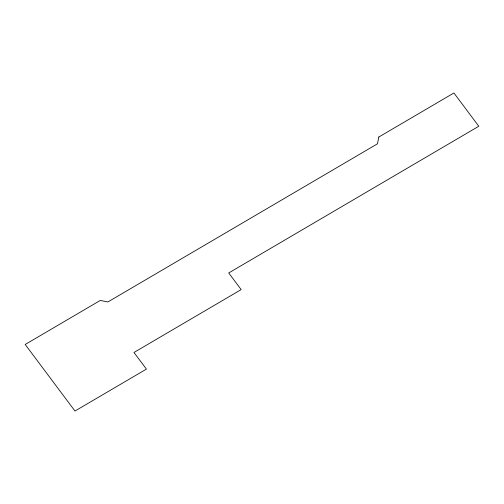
<?xml version="1.0" encoding="UTF-8"?>
<svg xmlns="http://www.w3.org/2000/svg" width="504" height="504" viewBox="0 0 504 504"><rect width="100%" height="100%" fill="white"/><g stroke="black" fill="none" stroke-linecap="round" stroke-linejoin="round"><path stroke-width="0.76" d="M378.825 137.025L377.471 143.804L107.869 301.965L100.29 300.428L25.2 344.478L74.97 411.025L146.425 369.111L133.982 352.472L241.158 289.598L228.715 272.96L478.8 126.246L453.915 92.975L378.825 137.025"/></g></svg>
